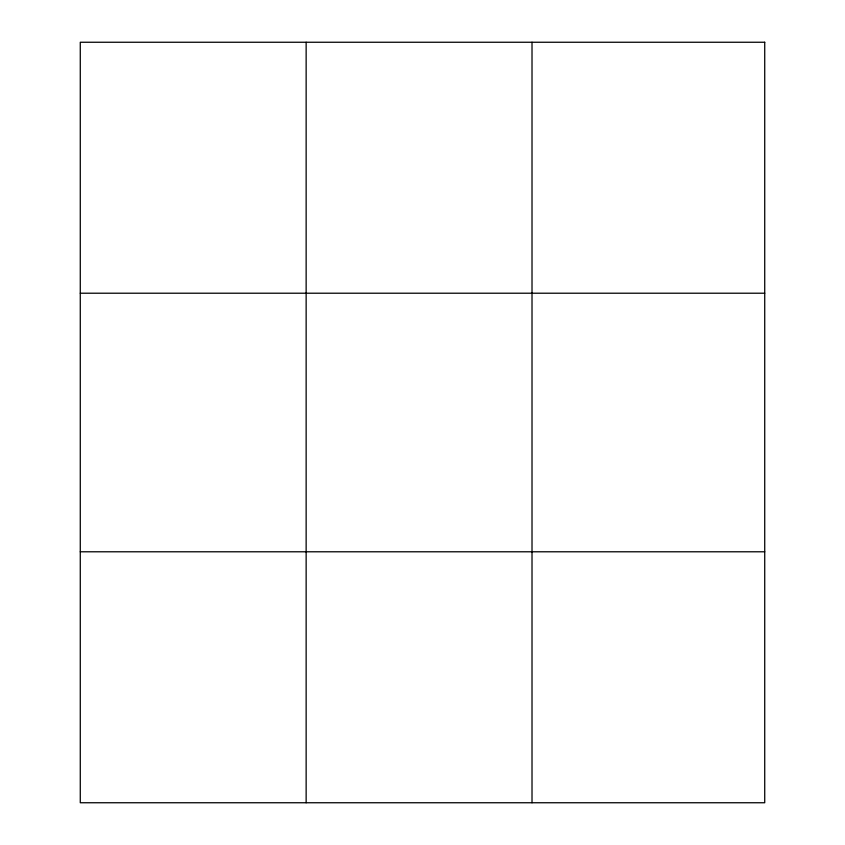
<?xml version="1.0" encoding="UTF-8"?>
<svg xmlns="http://www.w3.org/2000/svg" width="845" height="845" viewBox="0 0 845 845"><rect width="100%" height="100%" fill="white"/><g stroke="black" fill="none" stroke-linecap="round" stroke-linejoin="round"><path stroke-width="1.27" d="M306.143 802.75L306.143 42.25M532.012 802.75L532.012 42.25M80.275 293.215L764.725 293.215M80.275 551.785L764.725 551.785M764.725 42.25L764.725 802.75L80.275 802.75L80.275 42.25L764.725 42.25"/></g></svg>
